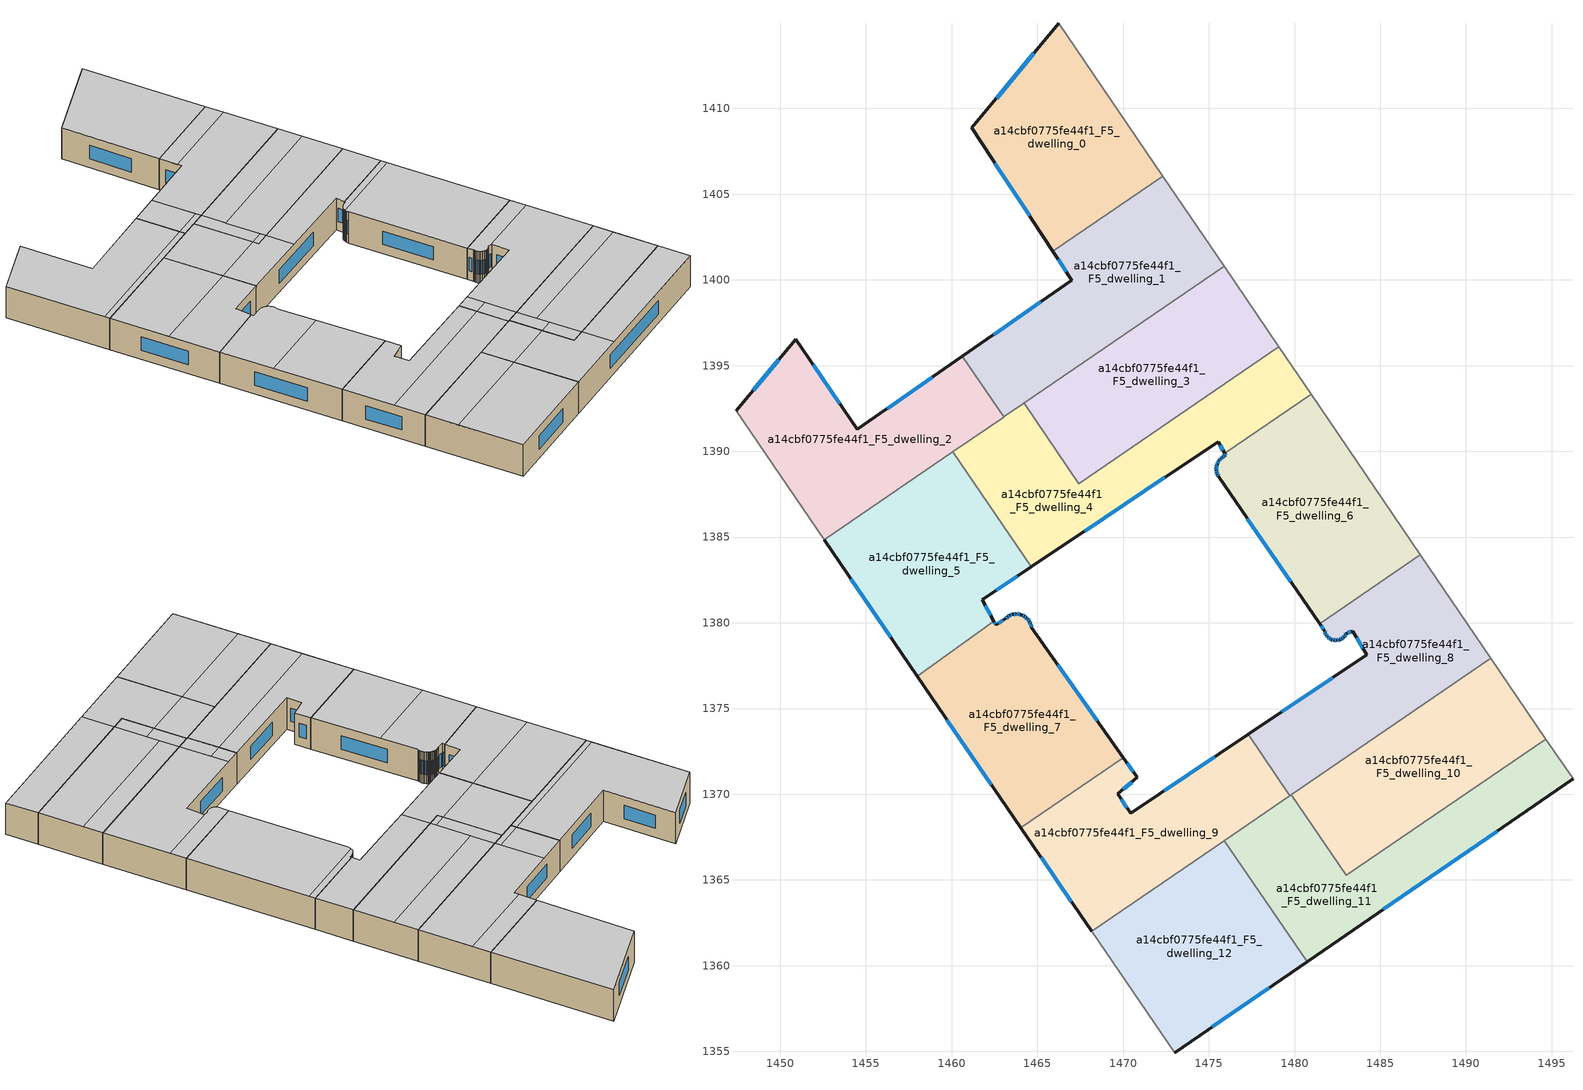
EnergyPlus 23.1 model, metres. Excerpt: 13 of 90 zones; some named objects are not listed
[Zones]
a14cbf0775fe44f1_F5_dwelling_0
 floor to a14cbf0775fe44f1_F4_dwelling_0 (EU_floor_Construction): 1466.24,1414.96 1472.3,1406.06 1465.9,1401.68 1461.17,1408.87 z15
 wall outside (EU_wall_Construction): 1466.24,1414.96 1461.17,1408.87 1465.9,1401.68 z15:18
 wall adiabatic (EU_wall_Construction): 1472.3,1406.06 1466.24,1414.96 z15:18
 wall to a14cbf0775fe44f1_F5_dwelling_1 (EU_wall_Construction): 1465.9,1401.68 1472.3,1406.06 z15:18
 window (EU_Window_Construction): 1464.8,1413.22 1462.62,1410.61 / 1462.52,1406.82 1464.55,1403.73 z15.86:17.14
 ceiling to a14cbf0775fe44f1_F6_dwelling_6 (EU_floor_Construction): 1472.3,1406.06 1466.24,1414.96 1461.17,1408.87 1465.9,1401.68 z18
a14cbf0775fe44f1_F5_dwelling_1
 floor to a14cbf0775fe44f1_F4_dwelling_1 (EU_floor_Construction): 1472.3,1406.06 1475.89,1400.79 1463.03,1392 1460.62,1395.54 1467.01,1399.98 1465.9,1401.68 z15
 wall outside (EU_wall_Construction): 1465.9,1401.68 1467.01,1399.98 1460.62,1395.54 z15:18
 wall adiabatic (EU_wall_Construction): 1475.89,1400.79 1472.3,1406.06 z15:18
 wall to a14cbf0775fe44f1_F5_dwelling_2 (EU_wall_Construction): 1460.62,1395.54 1463.03,1392 z15:18
 wall to a14cbf0775fe44f1_F5_dwelling_3 (EU_wall_Construction): 1464.22,1392.82 1475.89,1400.79 z15:18
 wall to a14cbf0775fe44f1_F5_dwelling_4 (EU_wall_Construction): 1463.03,1392.01 1464.22,1392.82 z15:18
 window (EU_Window_Construction): 1466.22,1401.19 1466.69,1400.47 / 1465.18,1398.71 1462.44,1396.81 z15.86:17.14
 ceiling to a14cbf0775fe44f1_F6_dwelling_7 (EU_floor_Construction): 1475.89,1400.79 1473.21,1404.72 1466.78,1400.33 1467.01,1399.98 1462.8,1397.06 1465.23,1393.51 z18
 ceiling to a14cbf0775fe44f1_F6_dwelling_6 (EU_floor_Construction): 1473.21,1404.72 1472.3,1406.06 1465.9,1401.68 1466.78,1400.33 z18
 ceiling to a14cbf0775fe44f1_F6_dwelling_0 (EU_floor_Construction): 1464.95,1393.92 1462.8,1397.06 1460.62,1395.54 1462.75,1392.42 z18
 ceiling to a14cbf0775fe44f1_F6_dwelling_1 (EU_floor_Construction): 1465.23,1393.51 1464.95,1393.92 1462.75,1392.42 1463.03,1392 z18
a14cbf0775fe44f1_F5_dwelling_10
 floor to a14cbf0775fe44f1_F4_dwelling_10 (EU_floor_Construction): 1491.45,1377.93 1494.66,1373.22 1483.02,1365.27 1479.81,1369.97 z15
 wall to a14cbf0775fe44f1_F5_dwelling_11 (EU_wall_Construction): 1479.81,1369.97 1483.02,1365.27 1494.66,1373.22 z15:18
 wall adiabatic (EU_wall_Construction): 1494.66,1373.22 1491.45,1377.93 z15:18
 wall to a14cbf0775fe44f1_F5_dwelling_8 (EU_wall_Construction): 1491.45,1377.93 1479.81,1369.97 z15:18
 ceiling to a14cbf0775fe44f1_F6_dwelling_11 (EU_floor_Construction): 1494.66,1373.22 1492.44,1376.48 1481.83,1369.22 1484.05,1365.97 z18
 ceiling to a14cbf0775fe44f1_F6_dwelling_10 (EU_floor_Construction): 1492.44,1376.48 1491.45,1377.93 1480.84,1370.67 1481.83,1369.22 z18
 ceiling to a14cbf0775fe44f1_F6_dwelling_5 (EU_floor_Construction): 1484.05,1365.97 1482.47,1368.29 1481.44,1367.58 1483.02,1365.27 z18
 ceiling to a14cbf0775fe44f1_F6_dwelling_4 (EU_floor_Construction): 1482.47,1368.29 1480.84,1370.67 1479.81,1369.97 1481.44,1367.58 z18
a14cbf0775fe44f1_F5_dwelling_11
 floor to a14cbf0775fe44f1_F4_dwelling_11 (EU_floor_Construction): 1494.66,1373.22 1496.24,1370.89 1480.73,1360.24 1475.91,1367.3 1479.81,1369.97 1483.02,1365.27 z15
 wall outside (EU_wall_Construction): 1480.73,1360.24 1496.24,1370.89 z15:18
 wall adiabatic (EU_wall_Construction): 1496.24,1370.89 1494.66,1373.22 z15:18
 wall to a14cbf0775fe44f1_F5_dwelling_12 (EU_wall_Construction): 1475.91,1367.3 1480.73,1360.24 z15:18
 wall to a14cbf0775fe44f1_F5_dwelling_9 (EU_wall_Construction): 1479.73,1369.92 1475.91,1367.3 z15:18
 wall to a14cbf0775fe44f1_F5_dwelling_8 (EU_wall_Construction): 1479.81,1369.97 1479.73,1369.92 z15:18
 window (EU_Window_Construction): 1485.16,1363.29 1491.81,1367.85 z15.86:17.14
 ceiling to a14cbf0775fe44f1_F6_dwelling_5 (EU_floor_Construction): 1485.65,1363.63 1484.05,1365.97 1483.02,1365.27 1481.44,1367.58 1477.54,1364.92 1480.73,1360.24 z18
 ceiling to a14cbf0775fe44f1_F6_dwelling_11 (EU_floor_Construction): 1496.24,1370.89 1494.66,1373.22 1484.05,1365.97 1485.65,1363.63 z18
 ceiling to a14cbf0775fe44f1_F6_dwelling_4 (EU_floor_Construction): 1481.44,1367.58 1479.81,1369.97 1475.91,1367.3 1477.54,1364.92 z18
a14cbf0775fe44f1_F5_dwelling_12
 floor to a14cbf0775fe44f1_F4_dwelling_12 (EU_floor_Construction): 1475.91,1367.3 1480.73,1360.24 1473,1354.94 1468.16,1362.01 z15
 wall outside (EU_wall_Construction): 1473,1354.94 1480.73,1360.24 z15:18
 wall adiabatic (EU_wall_Construction): 1468.16,1362.01 1473,1354.94 z15:18
 wall to a14cbf0775fe44f1_F5_dwelling_9 (EU_wall_Construction): 1475.91,1367.3 1468.16,1362.01 z15:18
 window (EU_Window_Construction): 1475.21,1356.45 1478.52,1358.73 z15.86:17.14
 ceiling to a14cbf0775fe44f1_F6_dwelling_5 (EU_floor_Construction): 1480.73,1360.24 1477.54,1364.92 1469.79,1359.63 1473,1354.94 z18
 ceiling to a14cbf0775fe44f1_F6_dwelling_4 (EU_floor_Construction): 1477.54,1364.92 1475.91,1367.3 1468.16,1362.01 1469.79,1359.63 z18
a14cbf0775fe44f1_F5_dwelling_2
 floor to a14cbf0775fe44f1_F4_dwelling_2 (EU_floor_Construction): 1460.62,1395.54 1463.03,1392 1452.56,1384.84 1447.42,1392.36 1450.92,1396.55 1454.49,1391.28 z15
 wall outside (EU_wall_Construction): 1460.62,1395.54 1454.49,1391.28 1450.92,1396.55 1447.42,1392.36 z15:18
 wall adiabatic (EU_wall_Construction): 1447.42,1392.36 1452.56,1384.84 z15:18
 wall to a14cbf0775fe44f1_F5_dwelling_5 (EU_wall_Construction): 1452.56,1384.84 1460.06,1389.97 z15:18
 wall to a14cbf0775fe44f1_F5_dwelling_4 (EU_wall_Construction): 1460.06,1389.97 1463.03,1392 z15:18
 window (EU_Window_Construction): 1449.92,1395.35 1448.42,1393.56 / 1453.47,1392.79 1451.94,1395.05 / 1458.87,1394.32 1456.24,1392.5 z15.86:17.14
 ceiling to a14cbf0775fe44f1_F6_dwelling_0 (EU_floor_Construction): 1462.75,1392.42 1460.62,1395.54 1454.49,1391.28 1450.92,1396.55 1447.42,1392.36 1452.27,1385.26 z18
 ceiling to a14cbf0775fe44f1_F6_dwelling_1 (EU_floor_Construction): 1463.03,1392 1462.75,1392.42 1452.27,1385.26 1452.56,1384.84 z18
a14cbf0775fe44f1_F5_dwelling_3
 floor to a14cbf0775fe44f1_F4_dwelling_3 (EU_floor_Construction): 1475.89,1400.79 1479.09,1396.09 1467.43,1388.12 1464.22,1392.82 z15
 wall to a14cbf0775fe44f1_F5_dwelling_4 (EU_wall_Construction): 1464.22,1392.82 1467.43,1388.12 1479.09,1396.09 z15:18
 wall adiabatic (EU_wall_Construction): 1479.09,1396.09 1475.89,1400.79 z15:18
 ceiling to a14cbf0775fe44f1_F6_dwelling_8 (EU_floor_Construction): 1479.09,1396.09 1477.1,1399.01 1466.45,1391.73 1468.44,1388.82 z18
 ceiling to a14cbf0775fe44f1_F6_dwelling_1 (EU_floor_Construction): 1468.14,1389.24 1465.23,1393.51 1464.22,1392.82 1467.13,1388.55 z18
 ceiling adiabatic (EU_roof_Construction): 1477.1,1399.01 1475.89,1400.79 1465.23,1393.51 1466.45,1391.73 z18
 ceiling to a14cbf0775fe44f1_F6_dwelling_2 (EU_floor_Construction): 1468.44,1388.82 1468.14,1389.24 1467.13,1388.55 1467.43,1388.12 z18
a14cbf0775fe44f1_F5_dwelling_4
 floor to a14cbf0775fe44f1_F4_dwelling_4 (EU_floor_Construction): 1479.09,1396.09 1480.97,1393.33 1475.93,1389.88 1475.56,1390.57 1464.64,1383.27 1460.06,1389.97 1464.22,1392.82 1467.43,1388.12 z15
 wall outside (EU_wall_Construction): 1464.64,1383.27 1475.56,1390.57 1475.93,1389.88 z15:18
 wall adiabatic (EU_wall_Construction): 1480.97,1393.33 1479.09,1396.09 z15:18
 wall to a14cbf0775fe44f1_F5_dwelling_6 (EU_wall_Construction): 1475.93,1389.88 1480.97,1393.33 z15:18
 wall to a14cbf0775fe44f1_F5_dwelling_5 (EU_wall_Construction): 1460.06,1389.97 1464.64,1383.27 z15:18
 window (EU_Window_Construction): 1475.66,1390.37 1475.82,1390.07 / 1467.76,1385.35 1472.44,1388.48 z15.86:17.14
 ceiling to a14cbf0775fe44f1_F6_dwelling_8 (EU_floor_Construction): 1475.93,1389.88 1480.97,1393.32 1479.09,1396.09 1468.44,1388.82 1469.85,1386.75 1475.56,1390.57 z18
 ceiling to a14cbf0775fe44f1_F6_dwelling_1 (EU_floor_Construction): 1467.13,1388.55 1464.22,1392.82 1460.06,1389.97 1462.97,1385.71 z18
 ceiling to a14cbf0775fe44f1_F6_dwelling_2 (EU_floor_Construction): 1469.85,1386.75 1468.44,1388.82 1467.43,1388.12 1467.13,1388.55 1462.97,1385.71 1464.64,1383.27 z18
a14cbf0775fe44f1_F5_dwelling_5
 floor to a14cbf0775fe44f1_F4_dwelling_5 (EU_floor_Construction): 1460.06,1389.97 1464.64,1383.27 1461.77,1381.36 1462.47,1380.09 1457.99,1376.89 1452.56,1384.84 z15
 wall outside (EU_wall_Construction): 1462.47,1380.09 1461.77,1381.36 1464.64,1383.27 / 1452.56,1384.84 1457.99,1376.89 z15:18
 wall to a14cbf0775fe44f1_F5_dwelling_7 (EU_wall_Construction): 1457.99,1376.89 1462.47,1380.09 z15:18
 window (EU_Window_Construction): 1462.59,1381.9 1463.82,1382.72 / 1462.27,1380.46 1461.97,1381 / 1454.11,1382.57 1456.44,1379.16 z15.86:17.14
 ceiling to a14cbf0775fe44f1_F6_dwelling_1 (EU_floor_Construction): 1462.97,1385.71 1460.06,1389.97 1452.56,1384.84 1455.47,1380.58 z18
 ceiling to a14cbf0775fe44f1_F6_dwelling_2 (EU_floor_Construction): 1462.47,1380.09 1461.77,1381.36 1464.64,1383.27 1462.97,1385.71 1455.47,1380.58 1458,1376.89 z18
a14cbf0775fe44f1_F5_dwelling_6
 floor to a14cbf0775fe44f1_F4_dwelling_6 (EU_floor_Construction): 1480.97,1393.33 1487.35,1383.96 1481.47,1379.95 1475.57,1388.53 1475.49,1388.67 1475.47,1388.77 1475.44,1388.91 1475.44,1389.04 1475.46,1389.16 1475.49,1389.26 1475.55,1389.39 1475.61,1389.47 1475.69,1389.57 1475.79,1389.66 1475.89,1389.72 1475.99,1389.76 1475.93,1389.88 z15
 wall outside (EU_wall_Construction): 1475.93,1389.88 1475.99,1389.76 1475.89,1389.72 1475.79,1389.66 1475.69,1389.57 1475.61,1389.47 1475.55,1389.39 1475.49,1389.26 1475.46,1389.16 1475.44,1389.04 1475.44,1388.91 1475.47,1388.77 1475.49,1388.67 1475.57,1388.53 1481.47,1379.95 z15:18
 wall adiabatic (EU_wall_Construction): 1487.35,1383.96 1480.97,1393.33 z15:18
 wall to a14cbf0775fe44f1_F5_dwelling_8 (EU_wall_Construction): 1481.47,1379.95 1487.35,1383.96 z15:18
 window (EU_Window_Construction): 1475.45,1388.87 1475.46,1388.81 / 1475.44,1389 1475.44,1388.95 / 1475.45,1389.13 1475.45,1389.07 / 1475.48,1389.23 1475.47,1389.19 / 1475.53,1389.35 1475.51,1389.3 / 1475.59,1389.45 1475.57,1389.41 / 1475.67,1389.54 1475.63,1389.5 / 1475.76,1389.63 1475.72,1389.6 / 1475.86,1389.7 1475.82,1389.67 / 1475.96,1389.75 1475.92,1389.73 / 1475.95,1389.84 1475.97,1389.8 / 1477.25,1386.08 1479.78,1382.4 / 1475.52,1388.63 1475.55,1388.57 / 1475.48,1388.74 1475.49,1388.7 z15.86:17.14
 ceiling to a14cbf0775fe44f1_F6_dwelling_9 (EU_floor_Construction): 1487.35,1383.96 1481.29,1392.86 1475.45,1388.87 1475.47,1388.77 1475.49,1388.67 1475.57,1388.53 1481.47,1379.95 z18
 ceiling to a14cbf0775fe44f1_F6_dwelling_8 (EU_floor_Construction): 1481.29,1392.86 1480.97,1393.32 1475.93,1389.88 1475.99,1389.76 1475.89,1389.72 1475.79,1389.66 1475.69,1389.57 1475.61,1389.47 1475.55,1389.39 1475.49,1389.26 1475.46,1389.16 1475.44,1389.04 1475.44,1388.91 1475.45,1388.87 z18
a14cbf0775fe44f1_F5_dwelling_7
 floor to a14cbf0775fe44f1_F4_dwelling_7 (EU_floor_Construction): 1464.66,1379.73 1470.02,1372.12 1464.04,1368.04 1457.99,1376.89 1462.47,1380.09 1462.59,1379.88 1463.13,1380.25 1463.27,1380.36 1463.42,1380.44 1463.55,1380.49 1463.62,1380.5 1463.75,1380.52 1463.89,1380.51 1463.99,1380.49 1464.04,1380.47 1464.13,1380.44 1464.24,1380.39 1464.37,1380.29 1464.45,1380.21 1464.54,1380.08 1464.6,1379.95 1464.63,1379.85 z15
 wall outside (EU_wall_Construction): 1470.02,1372.12 1464.66,1379.73 1464.63,1379.85 1464.6,1379.95 1464.54,1380.08 1464.45,1380.21 1464.37,1380.29 1464.24,1380.39 1464.13,1380.44 1464.04,1380.47 1463.99,1380.49 1463.89,1380.51 1463.75,1380.52 1463.62,1380.5 1463.55,1380.49 1463.42,1380.44 1463.27,1380.36 1463.13,1380.25 1462.59,1379.88 1462.47,1380.09 / 1457.99,1376.89 1464.04,1368.04 z15:18
 wall to a14cbf0775fe44f1_F5_dwelling_9 (EU_wall_Construction): 1464.04,1368.04 1470.02,1372.12 z15:18
 window (EU_Window_Construction): 1463.51,1380.48 1463.45,1380.46 / 1463.71,1380.51 1463.66,1380.51 / 1463.85,1380.51 1463.79,1380.52 / 1463.96,1380.5 1463.92,1380.5 / 1464.21,1380.4 1464.16,1380.43 / 1464.33,1380.32 1464.27,1380.36 / 1464.42,1380.24 1464.39,1380.27 / 1464.51,1380.12 1464.47,1380.17 / 1464.58,1379.99 1464.56,1380.04 / 1464.62,1379.88 1464.61,1379.92 / 1464.65,1379.77 1464.64,1379.82 / 1468.49,1374.3 1466.19,1377.56 / 1459.72,1374.36 1462.32,1370.57 / 1462.56,1379.94 1462.51,1380.03 / 1462.98,1380.14 1462.75,1379.98 / 1463.23,1380.33 1463.17,1380.28 / 1463.37,1380.42 1463.31,1380.39 z15.86:17.14
 ceiling to a14cbf0775fe44f1_F6_dwelling_2 (EU_floor_Construction): 1466.54,1377.07 1464.66,1379.73 1464.63,1379.85 1464.6,1379.95 1464.54,1380.08 1464.45,1380.21 1464.37,1380.29 1464.24,1380.39 1464.13,1380.44 1464.04,1380.47 1463.99,1380.49 1463.89,1380.51 1463.75,1380.52 1463.62,1380.5 1463.55,1380.49 1463.42,1380.44 1463.27,1380.36 1463.13,1380.25 1462.59,1379.88 1462.47,1380.09 1458,1376.89 1460.63,1373.03 z18
 ceiling to a14cbf0775fe44f1_F6_dwelling_3 (EU_floor_Construction): 1470.02,1372.12 1466.54,1377.07 1460.63,1373.03 1464.05,1368.04 z18
a14cbf0775fe44f1_F5_dwelling_8
 floor to a14cbf0775fe44f1_F4_dwelling_8 (EU_floor_Construction): 1487.35,1383.96 1491.45,1377.93 1479.73,1369.92 1477.29,1373.49 1484.2,1378.13 1483.39,1379.52 1483.01,1379.38 1482.95,1379.26 1482.87,1379.17 1482.75,1379.08 1482.63,1379.01 1482.47,1378.97 1482.29,1378.99 1482.16,1379.02 1482.04,1379.08 1481.94,1379.17 1481.85,1379.29 1481.8,1379.4 1481.76,1379.51 1481.47,1379.95 z15
 wall outside (EU_wall_Construction): 1481.47,1379.95 1481.76,1379.51 1481.8,1379.4 1481.85,1379.29 1481.94,1379.17 1482.04,1379.08 1482.16,1379.02 1482.29,1378.99 1482.47,1378.97 1482.63,1379.01 1482.75,1379.08 1482.87,1379.17 1482.95,1379.26 1483.01,1379.38 1483.39,1379.52 1484.2,1378.13 1477.29,1373.49 z15:18
 wall adiabatic (EU_wall_Construction): 1491.45,1377.93 1487.35,1383.96 z15:18
 wall to a14cbf0775fe44f1_F5_dwelling_9 (EU_wall_Construction): 1477.29,1373.49 1479.73,1369.92 z15:18
 window (EU_Window_Construction): 1483.12,1379.42 1483.28,1379.48 / 1482.97,1379.3 1482.99,1379.35 / 1482.89,1379.2 1482.93,1379.24 / 1482.79,1379.1 1482.84,1379.14 / 1482.66,1379.03 1482.72,1379.06 / 1482.51,1378.98 1482.58,1379 / 1482.34,1378.98 1482.42,1378.98 / 1482.2,1379.01 1482.25,1379 / 1482.08,1379.07 1482.12,1379.04 / 1481.97,1379.15 1482.01,1379.11 / 1481.87,1379.25 1481.91,1379.21 / 1481.81,1379.37 1481.83,1379.32 / 1481.77,1379.48 1481.79,1379.43 / 1481.55,1379.82 1481.68,1379.64 / 1482.23,1376.81 1479.26,1374.82 / 1483.62,1379.12 1483.97,1378.53 z15.86:17.14
 ceiling to a14cbf0775fe44f1_F6_dwelling_10 (EU_floor_Construction): 1491.45,1377.93 1488.15,1382.78 1483.34,1379.5 1483.39,1379.52 1484.2,1378.13 1478.4,1374.24 1480.84,1370.67 z18
 ceiling to a14cbf0775fe44f1_F6_dwelling_9 (EU_floor_Construction): 1488.15,1382.78 1487.35,1383.96 1481.47,1379.95 1481.76,1379.51 1481.8,1379.4 1481.85,1379.29 1481.94,1379.17 1482.04,1379.08 1482.16,1379.02 1482.29,1378.99 1482.47,1378.97 1482.63,1379.01 1482.75,1379.08 1482.87,1379.17 1482.89,1379.19 1482.95,1379.26 1483.01,1379.38 1483.34,1379.5 z18
 ceiling to a14cbf0775fe44f1_F6_dwelling_3 (EU_floor_Construction): 1479.27,1372.97 1478.4,1374.24 1477.29,1373.49 1478.17,1372.21 z18
 ceiling to a14cbf0775fe44f1_F6_dwelling_4 (EU_floor_Construction): 1480.84,1370.67 1479.27,1372.97 1478.17,1372.21 1479.73,1369.92 z18
a14cbf0775fe44f1_F5_dwelling_9
 floor to a14cbf0775fe44f1_F4_dwelling_9 (EU_floor_Construction): 1477.29,1373.49 1479.73,1369.92 1468.16,1362.01 1464.04,1368.04 1470.02,1372.12 1470.83,1370.99 1469.69,1370.03 1470.44,1368.89 z15
 wall outside (EU_wall_Construction): 1477.29,1373.49 1470.44,1368.89 1469.69,1370.03 1470.83,1370.99 1470.02,1372.12 / 1464.04,1368.04 1468.16,1362.01 z15:18
 window (EU_Window_Construction): 1470.6,1371.31 1470.25,1371.8 / 1470.01,1370.3 1470.5,1370.71 / 1470.22,1369.22 1469.9,1369.7 / 1475.33,1372.18 1472.4,1370.21 / 1465.22,1366.32 1466.99,1363.73 z15.86:17.14
 ceiling to a14cbf0775fe44f1_F6_dwelling_3 (EU_floor_Construction): 1478.17,1372.21 1477.29,1373.49 1470.44,1368.89 1469.69,1370.03 1470.83,1370.99 1470.02,1372.12 1464.05,1368.04 1466.6,1364.3 z18
 ceiling to a14cbf0775fe44f1_F6_dwelling_4 (EU_floor_Construction): 1479.73,1369.92 1478.17,1372.21 1466.6,1364.3 1468.16,1362.01 z18
[Building]
EU S2 Campaign: North Axis=0; Terrain=City; Solar Distribution=FullExterior
[Site:Location]
Helsinki-Vantaa.AP: Latitude=60.317; Longitude=24.963; Time Zone=2; Elevation=54.6
[SizingPeriod:WeatherFileDays]
AnnualSizingPeriod: Begin Month=1; Begin Day of Month=1; End Month=12; End Day of Month=31; Day of Week for Start Day=Monday; Use Weather File Daylight Saving Period=No; Use Weather File Rain and Snow Indicators=No
[MATERIAL]
EU_InternalMass_Material: Roughness=MediumRough; Thickness=0.1; Conductivity=1; Density=1800; Specific Heat=900; Thermal Absorptance=0.9; Solar Absorptance=0.7; Visible Absorptance=0.7
[MATERIAL:NOMASS] Roughness=MediumRough; Thermal Absorptance=0.9; Solar Absorptance=0.7; Visible Absorptance=0.7
Name | Thermal Resistance
EU_wall_NoMass | 1.10183
EU_roof_NoMass; EU_floor_NoMass | 1.70606
[WINDOWMATERIAL:SIMPLEGLAZINGSYSTEM]
EU_Window_SimpleGlazing: UFactor=3.11035; Solar Heat Gain Coefficient=0.8; Visible Transmittance=0.8
[CONSTRUCTION]
EU_wall_Construction: EU_wall_NoMass
EU_roof_Construction: EU_roof_NoMass
EU_floor_Construction: EU_floor_NoMass
EU_Window_Construction: EU_Window_SimpleGlazing
EU_InternalMass_Construction: EU_InternalMass_Material
[ZONE] Type=1; Multiplier=1; Ceiling Height=autocalculate; Floor Area=autocalculate; Part of Total Floor Area=Yes
Name | Volume
a14cbf0775fe44f1_F5_dwelling_0 | 223.195
a14cbf0775fe44f1_F5_dwelling_1 | 249.541
a14cbf0775fe44f1_F5_dwelling_10 | 240.854
a14cbf0775fe44f1_F5_dwelling_11 | 240.848
a14cbf0775fe44f1_F5_dwelling_12 | 240.827
a14cbf0775fe44f1_F5_dwelling_2 | 249.754
a14cbf0775fe44f1_F5_dwelling_3 | 240.831
a14cbf0775fe44f1_F5_dwelling_4 | 245.325
a14cbf0775fe44f1_F5_dwelling_5 | 245.303
a14cbf0775fe44f1_F5_dwelling_6 | 241.971
a14cbf0775fe44f1_F5_dwelling_7 | 230.691
a14cbf0775fe44f1_F5_dwelling_8 | 240.822
a14cbf0775fe44f1_F5_dwelling_9 | 240.847
[INTERNALMASS] Construction=EU_InternalMass_Construction
Name | Zone or ZoneList | Surface Area
a14cbf0775fe44f1_F5_dwelling_0_EU_InternalMass | a14cbf0775fe44f1_F5_dwelling_0 | 74.3983
a14cbf0775fe44f1_F5_dwelling_1_EU_InternalMass | a14cbf0775fe44f1_F5_dwelling_1 | 83.1754
a14cbf0775fe44f1_F5_dwelling_2_EU_InternalMass | a14cbf0775fe44f1_F5_dwelling_2 | 83.2543
a14cbf0775fe44f1_F5_dwelling_3_EU_InternalMass | a14cbf0775fe44f1_F5_dwelling_3 | 80.2768
a14cbf0775fe44f1_F5_dwelling_4_EU_InternalMass | a14cbf0775fe44f1_F5_dwelling_4 | 81.7752
a14cbf0775fe44f1_F5_dwelling_5_EU_InternalMass | a14cbf0775fe44f1_F5_dwelling_5 | 81.767
a14cbf0775fe44f1_F5_dwelling_6_EU_InternalMass | a14cbf0775fe44f1_F5_dwelling_6 | 80.6549
a14cbf0775fe44f1_F5_dwelling_7_EU_InternalMass | a14cbf0775fe44f1_F5_dwelling_7 | 76.8947
a14cbf0775fe44f1_F5_dwelling_8_EU_InternalMass | a14cbf0775fe44f1_F5_dwelling_8 | 80.2736
a14cbf0775fe44f1_F5_dwelling_9_EU_InternalMass | a14cbf0775fe44f1_F5_dwelling_9 | 80.2808
a14cbf0775fe44f1_F5_dwelling_10_EU_InternalMass | a14cbf0775fe44f1_F5_dwelling_10 | 80.2847
a14cbf0775fe44f1_F5_dwelling_11_EU_InternalMass | a14cbf0775fe44f1_F5_dwelling_11 | 80.2831
a14cbf0775fe44f1_F5_dwelling_12_EU_InternalMass | a14cbf0775fe44f1_F5_dwelling_12 | 80.276
[OTHEREQUIPMENT] Fuel Type=Electricity; Design Level Calculation Method=Watts/Area; Power per Zone Floor Area=1; Fraction Latent=0; Fraction Radiant=0; Fraction Lost=0; Carbon Dioxide Generation Rate=0; EndUse Subcategory=EU_Step8_InternalGains
Name | Zone or ZoneList or Space or SpaceList | Schedule
EU_Step8_InternalGain_a14cbf0775fe44f1_F5_dwelling_0_f000 | a14cbf0775fe44f1_F5_dwelling_0 | EU_Step8_GainSchedule_a14cbf0775fe44f1_F5_dwelling_0_f000
EU_Step8_InternalGain_a14cbf0775fe44f1_F5_dwelling_1_f000 | a14cbf0775fe44f1_F5_dwelling_1 | EU_Step8_GainSchedule_a14cbf0775fe44f1_F5_dwelling_1_f000
EU_Step8_InternalGain_a14cbf0775fe44f1_F5_dwelling_2_f000 | a14cbf0775fe44f1_F5_dwelling_2 | EU_Step8_GainSchedule_a14cbf0775fe44f1_F5_dwelling_2_f000
EU_Step8_InternalGain_a14cbf0775fe44f1_F5_dwelling_3_f000 | a14cbf0775fe44f1_F5_dwelling_3 | EU_Step8_GainSchedule_a14cbf0775fe44f1_F5_dwelling_3_f000
EU_Step8_InternalGain_a14cbf0775fe44f1_F5_dwelling_4_f000 | a14cbf0775fe44f1_F5_dwelling_4 | EU_Step8_GainSchedule_a14cbf0775fe44f1_F5_dwelling_4_f000
EU_Step8_InternalGain_a14cbf0775fe44f1_F5_dwelling_5_f000 | a14cbf0775fe44f1_F5_dwelling_5 | EU_Step8_GainSchedule_a14cbf0775fe44f1_F5_dwelling_5_f000
EU_Step8_InternalGain_a14cbf0775fe44f1_F5_dwelling_6_f000 | a14cbf0775fe44f1_F5_dwelling_6 | EU_Step8_GainSchedule_a14cbf0775fe44f1_F5_dwelling_6_f000
EU_Step8_InternalGain_a14cbf0775fe44f1_F5_dwelling_7_f000 | a14cbf0775fe44f1_F5_dwelling_7 | EU_Step8_GainSchedule_a14cbf0775fe44f1_F5_dwelling_7_f000
EU_Step8_InternalGain_a14cbf0775fe44f1_F5_dwelling_8_f000 | a14cbf0775fe44f1_F5_dwelling_8 | EU_Step8_GainSchedule_a14cbf0775fe44f1_F5_dwelling_8_f000
EU_Step8_InternalGain_a14cbf0775fe44f1_F5_dwelling_9_f000 | a14cbf0775fe44f1_F5_dwelling_9 | EU_Step8_GainSchedule_a14cbf0775fe44f1_F5_dwelling_9_f000
EU_Step8_InternalGain_a14cbf0775fe44f1_F5_dwelling_10_f000 | a14cbf0775fe44f1_F5_dwelling_10 | EU_Step8_GainSchedule_a14cbf0775fe44f1_F5_dwelling_10_f000
EU_Step8_InternalGain_a14cbf0775fe44f1_F5_dwelling_11_f000 | a14cbf0775fe44f1_F5_dwelling_11 | EU_Step8_GainSchedule_a14cbf0775fe44f1_F5_dwelling_11_f000
EU_Step8_InternalGain_a14cbf0775fe44f1_F5_dwelling_12_f000 | a14cbf0775fe44f1_F5_dwelling_12 | EU_Step8_GainSchedule_a14cbf0775fe44f1_F5_dwelling_12_f000
[ZONEVENTILATION:DESIGNFLOWRATE] Schedule=EU_AlwaysOn; Design Flow Rate Calculation Method=AirChanges/Hour; Air Changes per Hour=0.756316; Ventilation Type=Natural; Fan Pressure Rise=0; Fan Total Efficiency=1; Constant Term Coefficient=1; Temperature Term Coefficient=0; Velocity Term Coefficient=0; Velocity Squared Term Coefficient=0; Minimum Indoor Temperature=-100; Maximum Indoor Temperature=100; Delta Temperature=-100; Minimum Outdoor Temperature=-100; Maximum Outdoor Temperature=100; Maximum Wind Speed=40
Name | Zone or ZoneList or Space or SpaceList
EU_ConstantAir_a14cbf0775fe44f1_F5_dwelling_0 | a14cbf0775fe44f1_F5_dwelling_0
EU_ConstantAir_a14cbf0775fe44f1_F5_dwelling_1 | a14cbf0775fe44f1_F5_dwelling_1
EU_ConstantAir_a14cbf0775fe44f1_F5_dwelling_2 | a14cbf0775fe44f1_F5_dwelling_2
EU_ConstantAir_a14cbf0775fe44f1_F5_dwelling_3 | a14cbf0775fe44f1_F5_dwelling_3
EU_ConstantAir_a14cbf0775fe44f1_F5_dwelling_4 | a14cbf0775fe44f1_F5_dwelling_4
EU_ConstantAir_a14cbf0775fe44f1_F5_dwelling_5 | a14cbf0775fe44f1_F5_dwelling_5
EU_ConstantAir_a14cbf0775fe44f1_F5_dwelling_6 | a14cbf0775fe44f1_F5_dwelling_6
EU_ConstantAir_a14cbf0775fe44f1_F5_dwelling_7 | a14cbf0775fe44f1_F5_dwelling_7
EU_ConstantAir_a14cbf0775fe44f1_F5_dwelling_8 | a14cbf0775fe44f1_F5_dwelling_8
EU_ConstantAir_a14cbf0775fe44f1_F5_dwelling_9 | a14cbf0775fe44f1_F5_dwelling_9
EU_ConstantAir_a14cbf0775fe44f1_F5_dwelling_10 | a14cbf0775fe44f1_F5_dwelling_10
EU_ConstantAir_a14cbf0775fe44f1_F5_dwelling_11 | a14cbf0775fe44f1_F5_dwelling_11
EU_ConstantAir_a14cbf0775fe44f1_F5_dwelling_12 | a14cbf0775fe44f1_F5_dwelling_12
[HVACTEMPLATE:ZONE:IDEALLOADSAIRSYSTEM] System Availability Schedule=EU_AlwaysOn; Maximum Heating Supply Air Temperature=50; Minimum Cooling Supply Air Temperature=13; Maximum Heating Supply Air Humidity Ratio=0.0156; Minimum Cooling Supply Air Humidity Ratio=0.0077; Heating Limit=NoLimit; Cooling Limit=NoLimit; Heating Availability Schedule=EU_AlwaysOn; Cooling Availability Schedule=EU_CoolingOff; Dehumidification Control Type=ConstantSensibleHeatRatio; Cooling Sensible Heat Ratio=0.7; Dehumidification Setpoint=60; Humidification Control Type=None; Humidification Setpoint=30; Outdoor Air Method=None; Outdoor Air Flow Rate per Person=0.00944; Outdoor Air Flow Rate per Zone Floor Area=0; Outdoor Air Flow Rate per Zone=0; Demand Controlled Ventilation Type=None; Outdoor Air Economizer Type=NoEconomizer; Heat Recovery Type=None; Sensible Heat Recovery Effectiveness=0.7; Latent Heat Recovery Effectiveness=0.65
Name | Template Thermostat
a14cbf0775fe44f1_F5_dwelling_0 | EU_HeatOnly_a14cbf0775fe44f1_F5_dwelling_0
a14cbf0775fe44f1_F5_dwelling_1 | EU_HeatOnly_a14cbf0775fe44f1_F5_dwelling_1
a14cbf0775fe44f1_F5_dwelling_2 | EU_HeatOnly_a14cbf0775fe44f1_F5_dwelling_2
a14cbf0775fe44f1_F5_dwelling_3 | EU_HeatOnly_a14cbf0775fe44f1_F5_dwelling_3
a14cbf0775fe44f1_F5_dwelling_4 | EU_HeatOnly_a14cbf0775fe44f1_F5_dwelling_4
a14cbf0775fe44f1_F5_dwelling_5 | EU_HeatOnly_a14cbf0775fe44f1_F5_dwelling_5
a14cbf0775fe44f1_F5_dwelling_6 | EU_HeatOnly_a14cbf0775fe44f1_F5_dwelling_6
a14cbf0775fe44f1_F5_dwelling_7 | EU_HeatOnly_a14cbf0775fe44f1_F5_dwelling_7
a14cbf0775fe44f1_F5_dwelling_8 | EU_HeatOnly_a14cbf0775fe44f1_F5_dwelling_8
a14cbf0775fe44f1_F5_dwelling_9 | EU_HeatOnly_a14cbf0775fe44f1_F5_dwelling_9
a14cbf0775fe44f1_F5_dwelling_10 | EU_HeatOnly_a14cbf0775fe44f1_F5_dwelling_10
a14cbf0775fe44f1_F5_dwelling_11 | EU_HeatOnly_a14cbf0775fe44f1_F5_dwelling_11
a14cbf0775fe44f1_F5_dwelling_12 | EU_HeatOnly_a14cbf0775fe44f1_F5_dwelling_12
[SIZING:ZONE] Zone Cooling Design Supply Air Temperature Input Method=SupplyAirTemperature; Zone Cooling Design Supply Air Temperature=13; Zone Heating Design Supply Air Temperature Input Method=SupplyAirTemperature; Zone Heating Design Supply Air Temperature=50; Zone Cooling Design Supply Air Humidity Ratio=0.008; Zone Heating Design Supply Air Humidity Ratio=0.008; Cooling Design Air Flow Method=DesignDay; Cooling Design Air Flow Rate=0; Cooling Minimum Air Flow per Zone Floor Area=0.000762; Cooling Minimum Air Flow=0; Cooling Minimum Air Flow Fraction=0.2; Heating Design Air Flow Method=DesignDay; Heating Design Air Flow Rate=0; Heating Maximum Air Flow per Zone Floor Area=0.002032; Heating Maximum Air Flow=0.141576; Heating Maximum Air Flow Fraction=0.3; Account for Dedicated Outdoor Air System=No; Dedicated Outdoor Air System Control Strategy=NeutralSupplyAir; Dedicated Outdoor Air Low Setpoint Temperature for Design=autosize; Dedicated Outdoor Air High Setpoint Temperature for Design=autosize; Zone Load Sizing Method=Sensible Load Only No Latent Load; Zone Latent Cooling Design Supply Air Humidity Ratio Input Method=HumidityRatioDifference; Zone Cooling Design Supply Air Humidity Ratio Difference=0.005; Zone Latent Heating Design Supply Air Humidity Ratio Input Method=HumidityRatioDifference; Zone Humidification Design Supply Air Humidity Ratio Difference=0.005
a14cbf0775fe44f1_F5_dwelling_0; a14cbf0775fe44f1_F5_dwelling_1; a14cbf0775fe44f1_F5_dwelling_2; a14cbf0775fe44f1_F5_dwelling_3; a14cbf0775fe44f1_F5_dwelling_4; a14cbf0775fe44f1_F5_dwelling_5; a14cbf0775fe44f1_F5_dwelling_6; a14cbf0775fe44f1_F5_dwelling_7; a14cbf0775fe44f1_F5_dwelling_8; a14cbf0775fe44f1_F5_dwelling_9; a14cbf0775fe44f1_F5_dwelling_10; a14cbf0775fe44f1_F5_dwelling_11; a14cbf0775fe44f1_F5_dwelling_12
[SCHEDULE:CONSTANT]
Name | Hourly Value
EU_AlwaysOn | 1
EU_CoolingOff | 0
[SCHEDULE:FILE] Column Number=1; Rows to Skip at Top=0; Number of Hours of Data=8760; Column Separator=Comma; Interpolate to Timestep=No; Minutes per Item=60; Adjust Schedule for Daylight Savings=Yes
Name | File
EU_Step8_GainSchedule_a14cbf0775fe44f1_F5_dwelling_0_f000 | ../../schedules/a14cbf0775fe44f1/a14cbf0775fe44f1_F5_dwelling_0_f000_gain.csv
EU_Step8_GainSchedule_a14cbf0775fe44f1_F5_dwelling_1_f000 | ../../schedules/a14cbf0775fe44f1/a14cbf0775fe44f1_F5_dwelling_1_f000_gain.csv
EU_Step8_GainSchedule_a14cbf0775fe44f1_F5_dwelling_2_f000 | ../../schedules/a14cbf0775fe44f1/a14cbf0775fe44f1_F5_dwelling_2_f000_gain.csv
EU_Step8_GainSchedule_a14cbf0775fe44f1_F5_dwelling_3_f000 | ../../schedules/a14cbf0775fe44f1/a14cbf0775fe44f1_F5_dwelling_3_f000_gain.csv
EU_Step8_GainSchedule_a14cbf0775fe44f1_F5_dwelling_4_f000 | ../../schedules/a14cbf0775fe44f1/a14cbf0775fe44f1_F5_dwelling_4_f000_gain.csv
EU_Step8_GainSchedule_a14cbf0775fe44f1_F5_dwelling_5_f000 | ../../schedules/a14cbf0775fe44f1/a14cbf0775fe44f1_F5_dwelling_5_f000_gain.csv
EU_Step8_GainSchedule_a14cbf0775fe44f1_F5_dwelling_6_f000 | ../../schedules/a14cbf0775fe44f1/a14cbf0775fe44f1_F5_dwelling_6_f000_gain.csv
EU_Step8_GainSchedule_a14cbf0775fe44f1_F5_dwelling_7_f000 | ../../schedules/a14cbf0775fe44f1/a14cbf0775fe44f1_F5_dwelling_7_f000_gain.csv
EU_Step8_GainSchedule_a14cbf0775fe44f1_F5_dwelling_8_f000 | ../../schedules/a14cbf0775fe44f1/a14cbf0775fe44f1_F5_dwelling_8_f000_gain.csv
EU_Step8_GainSchedule_a14cbf0775fe44f1_F5_dwelling_9_f000 | ../../schedules/a14cbf0775fe44f1/a14cbf0775fe44f1_F5_dwelling_9_f000_gain.csv
EU_Step8_GainSchedule_a14cbf0775fe44f1_F5_dwelling_10_f000 | ../../schedules/a14cbf0775fe44f1/a14cbf0775fe44f1_F5_dwelling_10_f000_gain.csv
EU_Step8_GainSchedule_a14cbf0775fe44f1_F5_dwelling_11_f000 | ../../schedules/a14cbf0775fe44f1/a14cbf0775fe44f1_F5_dwelling_11_f000_gain.csv
EU_Step8_GainSchedule_a14cbf0775fe44f1_F5_dwelling_12_f000 | ../../schedules/a14cbf0775fe44f1/a14cbf0775fe44f1_F5_dwelling_12_f000_gain.csv
